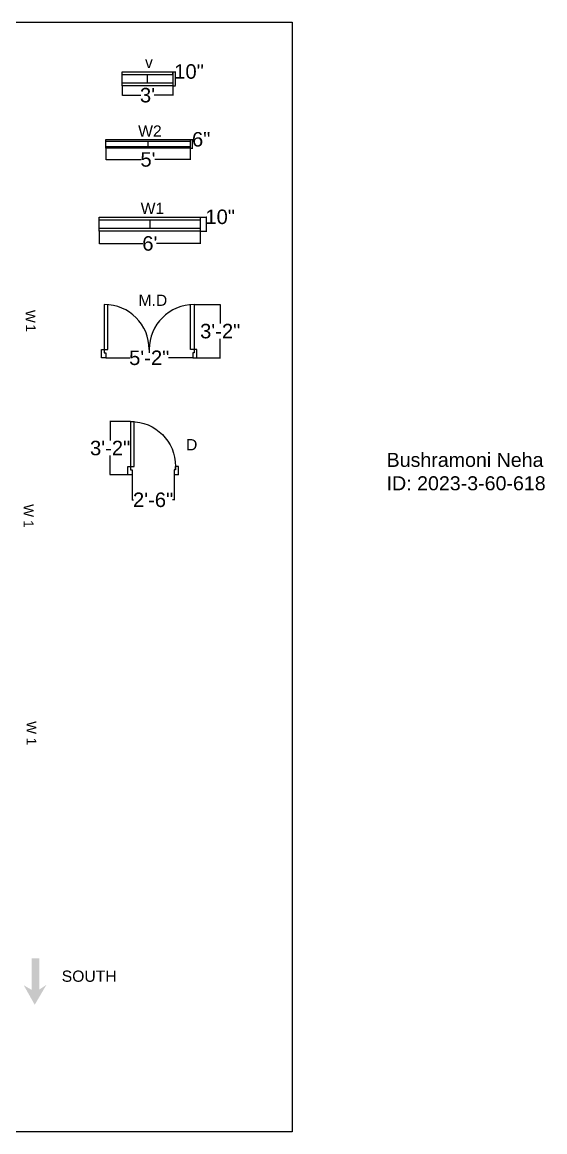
# Model space of a CAD drawing. Header units: inches. Extents: x 902 to 1873, y 899 to 1689.
# Drawn here: x 1500 to 1873, y 899 to 1689 of the extents above; entities that cross this region are included whole.
import ezdxf

# ---------------------------------------------------------------- set-up
doc = ezdxf.new("R2010")
doc.units = ezdxf.units.IN
doc.header["$MEASUREMENT"] = 0
for name, color, linetype in [('dim', 121, 'Continuous'), ('Door', 20, 'Continuous'), ('hatchs', 252, 'Continuous'), ('text', 20, 'Continuous'), ('window', 170, 'Continuous')]:
    doc.layers.add(name, color=color, linetype=linetype)
doc.styles.get("Standard").update_dxf_attribs({"font": 'arial.ttf'})
doc.dimstyles.get("Standard").update_dxf_attribs({"dimtxt": 10.320312, "dimasz": 0.18, "dimexe": 0.18, "dimexo": 0.0625, "dimgap": 0.09, "dimtad": 0, "dimtih": 1, "dimtoh": 1, "dimdec": 4, "dimzin": 0, "dimdsep": 46, "dimlunit": 4, "dimtxsty": 'Standard', "dimcen": 0.09, "dimclre": 3, "dimclrt": 6, "dimadec": 0, "dimazin": 0, "dimtfac": 1, "dimtdec": 4, "dimtofl": 0, "dimtmove": 0, "dimatfit": 3, "dimfxl": 1, "dimtolj": 1, "dimtzin": 0, "dimarcsym": 0})

# ---------------------------------------------------------------- blocks, each defined once
blk = doc.blocks.new('windoe')
at = {"layer": 'window'}
for p, q in [((306.82, -71.4), (378.82, -71.4)), ((306.82, -81.4), (306.82, -71.4)), ((306.82, -73.4), (378.82, -73.4)), ((342.82, -73.4), (342.82, -79.4)), ((378.82, -71.4), (378.82, -81.4)), ((378.82, -79.4), (306.82, -79.4)), ((378.82, -81.4), (306.82, -81.4))]:
    blk.add_line(p, q, dxfattribs=at)
blk = doc.blocks.new('window 1')
at = {"layer": 'window'}
for p, q in [((-67.1, -17.98), (-7.1, -17.98)), ((-67.1, -23.98), (-67.1, -17.98)), ((-67.1, -18.98), (-7.1, -18.98)), ((-7.1, -22.98), (-67.1, -22.98)), ((-37.1, -18.98), (-37.1, -22.98)), ((-7.1, -17.98), (-7.1, -23.98)), ((-7.1, -23.98), (-67.1, -23.98))]:
    blk.add_line(p, q, dxfattribs=at)
blk = doc.blocks.new('Door 2')
at = {"layer": 'Door'}
for p, q in [((112.49, -44.53), (112.49, -38.53)), ((112.49, -38.53), (114.49, -38.53)), ((114.49, -38.53), (114.49, -41.03)), ((146.49, -38.53), (146.49, -41.03)), ((146.49, -38.53), (146.49, -41.03)), ((180.49, -38.53), (178.49, -38.53)), ((178.49, -38.53), (178.49, -41.03)), ((180.49, -44.53), (180.49, -38.53)), ((115.49, -44.53), (112.49, -44.53)), ((115.49, -44.53), (112.49, -44.53)), ((114.49, -41.03), (115.49, -41.03)), ((115.49, -41.03), (115.49, -44.53)), ((178.49, -41.03), (177.49, -41.03)), ((177.49, -41.03), (177.49, -44.53)), ((177.49, -44.53), (180.49, -44.53)), ((177.49, -44.53), (180.49, -44.53))]:
    blk.add_line(p, q, dxfattribs=at)
for points in [[(114.49, -6.53), (114.49, -38.53), (116.99, -38.53), (116.99, -6.62)], [(178.49, -6.53), (178.49, -38.53), (175.99, -38.53), (175.99, -6.62)]]:
    blk.add_lwpolyline(points, dxfattribs=at)
for centre, start, end in [((114.49, -38.53), 0, 90), ((178.49, -38.53), 90, 180)]:
    blk.add_arc(centre, 32, start, end, dxfattribs=at)
blk = doc.blocks.new('*D28')
at = {"layer": 'Defpoints', "color": 0, "transparency": 16777216}
for p in [(1622.98, 1487.88), (1622.98, 1449.88), (1641.57, 1449.88)]:
    blk.add_point(p, dxfattribs=at)
at = {"layer": 'hatchs', "color": 3, "lineweight": -2, "transparency": 16777216}
for p, q in [((1623.04, 1487.88), (1641.75, 1487.88)), ((1623.04, 1449.88), (1641.75, 1449.88))]:
    blk.add_line(p, q, dxfattribs=at)
at = {"layer": 'hatchs', "color": 0, "lineweight": -2, "transparency": 16777216}
for p, q in [((1641.57, 1487.7), (1641.57, 1474.25)), ((1641.57, 1450.06), (1641.57, 1463.52))]:
    blk.add_line(p, q, dxfattribs=at)
at = {"layer": 'hatchs', "color": 0, "transparency": 16777216}
for points in [[(1641.54, 1487.7), (1641.6, 1487.7), (1641.57, 1487.88)], [(1641.54, 1450.06), (1641.6, 1450.06), (1641.57, 1449.88)]]:
    blk.add_solid(points, dxfattribs=at)
at = {"layer": 'hatchs', "color": 6, "transparency": 16777216, "insert": (1641.57, 1468.88), "char_height": 10.32, "attachment_point": 5}
blk.add_mtext('\\A1;3\'-2"', dxfattribs=at)
blk = doc.blocks.new('*D29')
at = {"layer": 'Defpoints', "color": 0, "transparency": 16777216}
for p in [(1555.39, 1540.1), (1627.39, 1540.1), (1627.39, 1531.33)]:
    blk.add_point(p, dxfattribs=at)
at = {"layer": 'hatchs', "color": 3, "lineweight": -2, "transparency": 16777216}
for p, q in [((1555.39, 1540.04), (1555.39, 1531.15)), ((1627.39, 1540.04), (1627.39, 1531.15))]:
    blk.add_line(p, q, dxfattribs=at)
at = {"layer": 'hatchs', "color": 0, "lineweight": -2, "transparency": 16777216}
for p, q in [((1555.57, 1531.33), (1586.52, 1531.33)), ((1627.21, 1531.33), (1596.25, 1531.33))]:
    blk.add_line(p, q, dxfattribs=at)
at = {"layer": 'hatchs', "color": 0, "transparency": 16777216}
for points in [[(1555.57, 1531.36), (1555.57, 1531.3), (1555.39, 1531.33)], [(1627.21, 1531.36), (1627.21, 1531.3), (1627.39, 1531.33)]]:
    blk.add_solid(points, dxfattribs=at)
at = {"layer": 'hatchs', "color": 6, "transparency": 16777216, "insert": (1591.39, 1531.33), "char_height": 10.32, "attachment_point": 5}
blk.add_mtext("\\A1;6'", dxfattribs=at)
blk = doc.blocks.new('*D30')
at = {"layer": 'Defpoints', "color": 0, "transparency": 16777216}
for p in [(1560.07, 1599.32), (1620.07, 1599.32), (1620.07, 1591.16)]:
    blk.add_point(p, dxfattribs=at)
at = {"layer": 'hatchs', "color": 3, "lineweight": -2, "transparency": 16777216}
for p, q in [((1560.07, 1599.25), (1560.07, 1590.98)), ((1620.07, 1599.25), (1620.07, 1590.98))]:
    blk.add_line(p, q, dxfattribs=at)
at = {"layer": 'hatchs', "color": 0, "lineweight": -2, "transparency": 16777216}
for p, q in [((1560.25, 1591.16), (1585.23, 1591.16)), ((1619.89, 1591.16), (1594.91, 1591.16))]:
    blk.add_line(p, q, dxfattribs=at)
at = {"layer": 'hatchs', "color": 0, "transparency": 16777216}
for points in [[(1560.25, 1591.19), (1560.25, 1591.13), (1560.07, 1591.16)], [(1619.89, 1591.19), (1619.89, 1591.13), (1620.07, 1591.16)]]:
    blk.add_solid(points, dxfattribs=at)
at = {"layer": 'hatchs', "color": 6, "transparency": 16777216, "insert": (1590.07, 1591.16), "char_height": 10.32, "attachment_point": 5}
blk.add_mtext("\\A1;5'", dxfattribs=at)
blk = doc.blocks.new('door')
at = {"layer": 'Door'}
for p, q in [((-2, 3.5), (-3, 3.5)), ((-3, 3.5), (-3, 0)), ((0, 6), (-2, 6)), ((-2, 6), (-2, 3.5)), ((0, 0), (0, 6))]:
    blk.add_line(p, q, dxfattribs=at)
blk = doc.blocks.new('door 4')
at = {"layer": 'Door'}
for p, q in [((-36, 0), (-33, 0)), ((-34, 3.5), (-34, 6)), ((-3, 0), (0, 0)), ((-3, 0), (0, 0)), ((-2, 6), (-2, 3.5))]:
    blk.add_line(p, q, dxfattribs=at)
blk.add_lwpolyline([(-2, 38), (-2, 6), (-4.5, 6), (-4.5, 37.9)], dxfattribs=at)
for end in [180, 94.4808]:
    blk.add_arc((-2, 6), 32, 90, end, dxfattribs=at)
at = {"layer": 'Door', "xscale": -1}
blk.add_blockref('door', (-36, 0), dxfattribs=at)
at = {"layer": 'Door'}
blk.add_blockref('door', (0, 0), dxfattribs=at)
blk = doc.blocks.new('*D46')
at = {"layer": 'Defpoints', "color": 0, "transparency": 16777216}
for p in [(1577.72, 1404.59), (1563.11, 1366.59), (1577.72, 1366.59)]:
    blk.add_point(p, dxfattribs=at)
at = {"layer": 'hatchs', "color": 3, "lineweight": -2, "transparency": 16777216}
for p, q in [((1577.66, 1404.59), (1562.93, 1404.59)), ((1577.66, 1366.59), (1562.93, 1366.59))]:
    blk.add_line(p, q, dxfattribs=at)
at = {"layer": 'hatchs', "color": 0, "lineweight": -2, "transparency": 16777216}
for p, q in [((1563.11, 1404.41), (1563.11, 1390.95)), ((1563.11, 1366.77), (1563.11, 1380.23))]:
    blk.add_line(p, q, dxfattribs=at)
at = {"layer": 'hatchs', "color": 0, "transparency": 16777216}
for points in [[(1563.08, 1404.41), (1563.14, 1404.41), (1563.11, 1404.59)], [(1563.08, 1366.77), (1563.14, 1366.77), (1563.11, 1366.59)]]:
    blk.add_solid(points, dxfattribs=at)
at = {"layer": 'hatchs', "color": 6, "transparency": 16777216, "insert": (1563.11, 1385.59), "char_height": 10.32, "attachment_point": 5}
blk.add_mtext('\\A1;3\'-2"', dxfattribs=at)
blk = doc.blocks.new('*D47')
at = {"layer": 'Defpoints', "color": 0, "transparency": 16777216}
for p in [(1578.72, 1366.59), (1608.72, 1366.59), (1608.72, 1348.73)]:
    blk.add_point(p, dxfattribs=at)
at = {"layer": 'hatchs', "color": 3, "lineweight": -2, "transparency": 16777216}
for p, q in [((1578.72, 1366.53), (1578.72, 1348.55)), ((1608.72, 1366.53), (1608.72, 1348.55))]:
    blk.add_line(p, q, dxfattribs=at)
at = {"layer": 'hatchs', "color": 0, "lineweight": -2, "transparency": 16777216}
for p, q in [((1578.9, 1348.73), (1579.83, 1348.73)), ((1608.54, 1348.73), (1607.62, 1348.73))]:
    blk.add_line(p, q, dxfattribs=at)
at = {"layer": 'hatchs', "color": 0, "transparency": 16777216}
for points in [[(1578.9, 1348.76), (1578.9, 1348.7), (1578.72, 1348.73)], [(1608.54, 1348.76), (1608.54, 1348.7), (1608.72, 1348.73)]]:
    blk.add_solid(points, dxfattribs=at)
at = {"layer": 'hatchs', "color": 6, "transparency": 16777216, "insert": (1593.72, 1348.73), "char_height": 10.32, "attachment_point": 5}
blk.add_mtext('\\A1;2\'-6"', dxfattribs=at)
blk = doc.blocks.new('*D48')
at = {"layer": 'Defpoints', "color": 0, "transparency": 16777216}
for p in [(1559.98, 1449.88), (1621.98, 1449.88), (1621.98, 1449.88)]:
    blk.add_point(p, dxfattribs=at)
at = {"layer": 'hatchs', "color": 3, "lineweight": -2, "transparency": 16777216}
for p, q in [((1559.98, 1449.95), (1559.98, 1450.06)), ((1621.98, 1449.95), (1621.98, 1450.06))]:
    blk.add_line(p, q, dxfattribs=at)
at = {"layer": 'hatchs', "color": 0, "lineweight": -2, "transparency": 16777216}
for p, q in [((1560.16, 1449.88), (1577.17, 1449.88)), ((1621.8, 1449.88), (1604.78, 1449.88))]:
    blk.add_line(p, q, dxfattribs=at)
at = {"layer": 'hatchs', "color": 0, "transparency": 16777216}
for points in [[(1560.16, 1449.91), (1560.16, 1449.85), (1559.98, 1449.88)], [(1621.8, 1449.91), (1621.8, 1449.85), (1621.98, 1449.88)]]:
    blk.add_solid(points, dxfattribs=at)
at = {"layer": 'hatchs', "color": 6, "transparency": 16777216, "insert": (1590.98, 1449.88), "char_height": 10.32, "attachment_point": 5}
blk.add_mtext('\\A1;5\'-2"', dxfattribs=at)
blk = doc.blocks.new('ventilator')
at = {"layer": 'window'}
for p, q in [((-36, 10), (0, 10)), ((-36, 0), (-36, 10)), ((-36, 8), (0, 8)), ((-18, 2), (-18, 8)), ((0, 8), (0, 10)), ((0, 10), (0, 0)), ((0, 8), (0, 2)), ((0, 2), (-36, 2)), ((0, 0), (-36, 0))]:
    blk.add_line(p, q, dxfattribs=at)
blk = doc.blocks.new('*D51')
at = {"layer": 'Defpoints', "color": 0, "transparency": 16777216}
for p in [(1571.73, 1643.62), (1607.73, 1643.62), (1607.73, 1636.95)]:
    blk.add_point(p, dxfattribs=at)
at = {"layer": 'window', "color": 3, "lineweight": -2, "transparency": 16777216}
for p, q in [((1571.73, 1643.56), (1571.73, 1636.77)), ((1607.73, 1643.56), (1607.73, 1636.77))]:
    blk.add_line(p, q, dxfattribs=at)
at = {"layer": 'window', "color": 0, "lineweight": -2, "transparency": 16777216}
for p, q in [((1571.91, 1636.95), (1584.9, 1636.95)), ((1607.55, 1636.95), (1594.57, 1636.95))]:
    blk.add_line(p, q, dxfattribs=at)
at = {"layer": 'window', "color": 0, "transparency": 16777216}
for points in [[(1571.91, 1636.98), (1571.91, 1636.92), (1571.73, 1636.95)], [(1607.55, 1636.98), (1607.55, 1636.92), (1607.73, 1636.95)]]:
    blk.add_solid(points, dxfattribs=at)
at = {"layer": 'window', "color": 6, "transparency": 16777216, "insert": (1589.73, 1636.95), "char_height": 10.32, "attachment_point": 5}
blk.add_mtext("\\A1;3'", dxfattribs=at)
blk = doc.blocks.new('*D64')
at = {"layer": 'Defpoints', "color": 0, "transparency": 16777216}
for p in [(1627.39, 1550.1), (1631.82, 1550.1), (1627.39, 1540.1)]:
    blk.add_point(p, dxfattribs=at)
at = {"layer": 'dim', "color": 3, "lineweight": -2, "transparency": 16777216}
for p, q in [((1627.45, 1550.1), (1632, 1550.1)), ((1627.45, 1540.1), (1632, 1540.1))]:
    blk.add_line(p, q, dxfattribs=at)
at = {"layer": 'dim', "color": 0, "lineweight": -2, "transparency": 16777216}
for p, q in [((1631.82, 1550.1), (1631.82, 1550.28)), ((1631.82, 1550.28), (1632, 1550.28)), ((1631.82, 1540.28), (1631.82, 1549.92))]:
    blk.add_line(p, q, dxfattribs=at)
at = {"layer": 'dim', "color": 0, "transparency": 16777216}
for points in [[(1631.79, 1549.92), (1631.85, 1549.92), (1631.82, 1550.1)], [(1631.79, 1540.28), (1631.85, 1540.28), (1631.82, 1540.1)]]:
    blk.add_solid(points, dxfattribs=at)
at = {"layer": 'dim', "color": 6, "transparency": 16777216, "insert": (1641.54, 1550.28), "char_height": 10.32, "attachment_point": 5}
blk.add_mtext('\\A1;10"', dxfattribs=at)
blk = doc.blocks.new('*D65')
at = {"layer": 'Defpoints', "color": 0, "transparency": 16777216}
for p in [(1620.07, 1605.32), (1621.77, 1605.32), (1620.07, 1599.32)]:
    blk.add_point(p, dxfattribs=at)
at = {"layer": 'dim', "color": 3, "lineweight": -2, "transparency": 16777216}
for p, q in [((1620.13, 1605.32), (1621.95, 1605.32)), ((1620.13, 1599.32), (1621.95, 1599.32))]:
    blk.add_line(p, q, dxfattribs=at)
at = {"layer": 'dim', "color": 0, "lineweight": -2, "transparency": 16777216}
for p, q in [((1621.77, 1605.32), (1621.77, 1605.5)), ((1621.77, 1605.5), (1621.95, 1605.5)), ((1621.77, 1599.5), (1621.77, 1605.14))]:
    blk.add_line(p, q, dxfattribs=at)
at = {"layer": 'dim', "color": 0, "transparency": 16777216}
for points in [[(1621.74, 1605.14), (1621.8, 1605.14), (1621.77, 1605.32)], [(1621.74, 1599.5), (1621.8, 1599.5), (1621.77, 1599.32)]]:
    blk.add_solid(points, dxfattribs=at)
at = {"layer": 'dim', "color": 6, "transparency": 16777216, "insert": (1628, 1605.5), "char_height": 10.32, "attachment_point": 5}
blk.add_mtext('\\A1;6"', dxfattribs=at)
blk = doc.blocks.new('*D66')
at = {"layer": 'Defpoints', "color": 0, "transparency": 16777216}
for p in [(1607.73, 1653.62), (1609.59, 1653.62), (1607.73, 1643.62)]:
    blk.add_point(p, dxfattribs=at)
at = {"layer": 'dim', "color": 3, "lineweight": -2, "transparency": 16777216}
for p, q in [((1607.8, 1653.62), (1609.77, 1653.62)), ((1607.8, 1643.62), (1609.77, 1643.62))]:
    blk.add_line(p, q, dxfattribs=at)
at = {"layer": 'dim', "color": 0, "lineweight": -2, "transparency": 16777216}
for p, q in [((1609.59, 1653.62), (1609.59, 1653.8)), ((1609.59, 1653.8), (1609.77, 1653.8)), ((1609.59, 1643.8), (1609.59, 1653.44))]:
    blk.add_line(p, q, dxfattribs=at)
at = {"layer": 'dim', "color": 0, "transparency": 16777216}
for points in [[(1609.56, 1653.44), (1609.62, 1653.44), (1609.59, 1653.62)], [(1609.56, 1643.8), (1609.62, 1643.8), (1609.59, 1643.62)]]:
    blk.add_solid(points, dxfattribs=at)
at = {"layer": 'dim', "color": 6, "transparency": 16777216, "insert": (1619.32, 1653.8), "char_height": 10.32, "attachment_point": 5}
blk.add_mtext('\\A1;10"', dxfattribs=at)

msp = doc.modelspace()

# ---------------------------------------------------------------- hatches: boundary and pattern name
at = {"layer": 'text'}
h = msp.add_hatch(color=256, dxfattribs=at)
h.dxf.hatch_style = 1
h.paths.add_polyline_path([(1509.36251, 989.08315), (1517.67449, 1003.25092), (1512.54063, 999.88455), (1512.54063, 998.1212), (1507.16227, 998.1212), (1507.16227, 999.70179), (1501.53946, 1003.00665)])
h.paths.add_polyline_path([(1507.16227, 999.70179), (1509.85145, 998.1212), (1512.54063, 999.88455), (1512.54063, 1022.25525), (1507.16227, 1022.25525)])
h.paths.add_polyline_path([(1509.85145, 998.1212), (1512.54063, 998.1212), (1512.54063, 999.88455)], flags=17)
h.paths.add_polyline_path([(1507.16227, 998.1212), (1509.85145, 998.1212), (1507.16227, 999.70179)], flags=17)

# ---------------------------------------------------------------- linework, layer by layer
at = {"layer": 'hatchs'}
msp.add_lwpolyline([(901.89105, 1688.98062), (1692.90294, 1688.98062), (1692.90294, 898.60896), (901.89105, 898.60896)], close=True, dxfattribs=at)

# ---------------------------------------------------------------- block references
at = {"layer": 'Door'}
msp.add_blockref('Door 2', (1444.48657, 1494.40887), dxfattribs=at)
at = {"layer": 'Door', "xscale": -1, "rotation": 359.9999999999865}
msp.add_blockref('door 4', (1575.72263, 1366.58953), dxfattribs=at)
at = {"layer": 'window'}
for name, p in [('ventilator', (1607.73251, 1643.61949)), ('window 1', (1627.16804, 1623.29495)), ('windoe', (1248.5673, 1621.50181))]:
    msp.add_blockref(name, p, dxfattribs=at)

# ---------------------------------------------------------------- texts
at = {"layer": 'text', "attachment_point": 1}
for s, width, heights, insert, char_height in [('v', 5.0899398, [0], (1587.9784, 1664.4258), 8), ('W2', 6.8772465, [0], (1583.08621, 1615.43635), 8), ('W1', 13.3228702, [0], (1584.88002, 1560.37779), 8), ('M.D', 10.4728697, [0], (1583.3352, 1494.91153), 8), ('D', 15.7348264, [0], (1617.20617, 1392.02607), 8), ('Bushramoni Neha \\PID: 2023-3-60-618', 222.8998229, [0], (1760.16897, 1382.22018), 10), ('SOUTH', 2.2087004, [0.2], (1528.62497, 1013.46253), 8)]:
    msp.add_mtext_dynamic_manual_height_columns(s, width=width, gutter_width=1, heights=heights, dxfattribs=dict(at, insert=insert, char_height=char_height))
at = {"layer": 'text', "char_height": 7, "attachment_point": 1, "rotation": 270}
for s, width, insert in [('W', 235.8140628, (1509.85898, 1484.05213)), ('1', 26.2458068, (1510.05368, 1473.79599)), ('W', 235.8140628, (1508.51903, 1345.71104)), ('1', 26.2458068, (1508.5344, 1334.30064)), ('W', 235.8140628, (1510.59254, 1191.14713)), ('1', 26.2458068, (1510.54946, 1179.37976))]:
    msp.add_mtext_dynamic_manual_height_columns(s, width=width, gutter_width=1, heights=[0], dxfattribs=dict(at, insert=insert))

# ---------------------------------------------------------------- dimensions: what is measured, and where the dimension line sits
at = {"layer": 'dim'}
for base, p1, p2, picture, middle in [((1609.59201, 1653.61949), (1607.73251, 1643.61949), (1607.73251, 1653.61949), '*D66', (1619.31643, 1653.79949)), ((1621.77402, 1605.31737), (1620.06998, 1599.31737), (1620.06998, 1605.31737), '*D65', (1628.00319, 1605.49737)), ((1631.81879, 1550.10109), (1627.38644, 1540.10109), (1627.38644, 1550.10109), '*D64', (1641.54321, 1550.28109))]:
    dim = msp.add_linear_dim(base=base, p1=p1, p2=p2, angle=90, dimstyle='Standard', dxfattribs=at)
    dim.commit()
    dim.dimension.update_dxf_attribs({"geometry": picture, "text_midpoint": middle})
at = {"layer": 'hatchs'}
for base, p1, p2, picture, middle in [((1620.06998, 1591.155), (1560.06998, 1599.31737), (1620.06998, 1599.31737), '*D30', (1590.06998, 1591.155)), ((1627.38644, 1531.3304), (1555.38644, 1540.10109), (1627.38644, 1540.10109), '*D29', (1591.38644, 1531.3304)), ((1621.97746, 1449.88359), (1559.97746, 1449.88359), (1621.97746, 1449.88359), '*D48', (1590.97746, 1449.88359)), ((1608.72263, 1348.72983), (1578.72263, 1366.58953), (1608.72263, 1366.58953), '*D47', (1593.72263, 1348.72983))]:
    dim = msp.add_linear_dim(base=base, p1=p1, p2=p2, dimstyle='Standard', dxfattribs=at)
    dim.commit()
    dim.dimension.update_dxf_attribs({"geometry": picture, "text_midpoint": middle})
for base, p1, p2, picture, middle in [((1641.57484, 1449.88359), (1622.97746, 1487.88359), (1622.97746, 1449.88359), '*D28', (1641.57484, 1468.88359)), ((1563.1058, 1366.58953), (1577.72263, 1404.58953), (1577.72263, 1366.58953), '*D46', (1563.1058, 1385.58953))]:
    dim = msp.add_linear_dim(base=base, p1=p1, p2=p2, angle=90, dimstyle='Standard', dxfattribs=at)
    dim.commit()
    dim.dimension.update_dxf_attribs({"geometry": picture, "text_midpoint": middle})
at = {"layer": 'window'}
dim = msp.add_linear_dim(base=(1607.73251, 1636.95495), p1=(1571.73251, 1643.61949), p2=(1607.73251, 1643.61949), dimstyle='Standard', dxfattribs=at)
dim.commit()
dim.dimension.update_dxf_attribs({"geometry": '*D51', "text_midpoint": (1589.73251, 1636.95495)})

doc.saveas('drawing.dxf')
